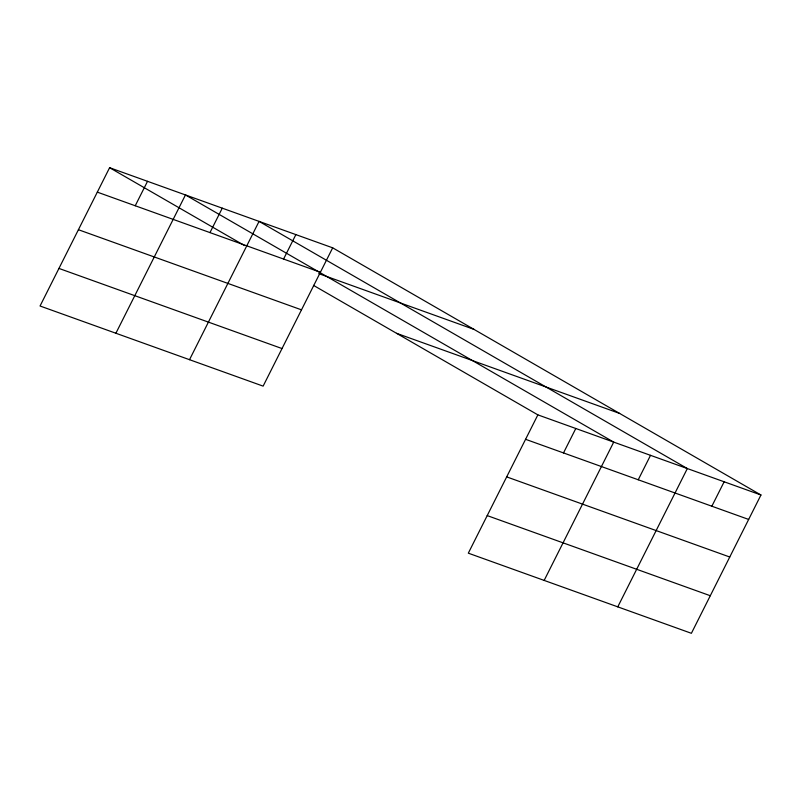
<?xml version="1.0" encoding="UTF-8"?>
<svg xmlns="http://www.w3.org/2000/svg" width="801" height="801" viewBox="0 0 801 801"><rect width="100%" height="100%" fill="white"/><g stroke="black" fill="none" stroke-linecap="round" stroke-linejoin="round"><path stroke-width="1.2" d="M332.685 247.829L109.607 167.699L40.05 306.002L263.129 386.132L332.685 247.829L760.95 494.998L691.393 633.301L468.315 553.171L537.872 414.868L760.95 494.998M135.239 205.757L147.534 181.316M115.895 333.246L185.462 194.943L613.716 442.112L544.159 580.415M209.972 232.6L222.267 208.16M189.517 359.689L259.073 221.386L687.338 468.555L617.771 606.858M283.584 259.043L295.879 234.603M563.503 452.935L575.799 428.495M638.237 479.779L650.522 455.338M711.849 506.222L724.144 481.781M97.322 192.14L320.4 272.27M318.738 273.622L474.012 329.391M396.545 333.306L619.624 413.436M78.418 229.717L301.496 309.847M58.944 268.425L282.032 348.555M525.576 439.308L748.655 519.438M506.683 476.885L729.761 557.015M487.208 515.594L710.287 595.724M109.607 167.699L244.515 245.557M313.491 285.366L537.872 414.868"/></g></svg>
